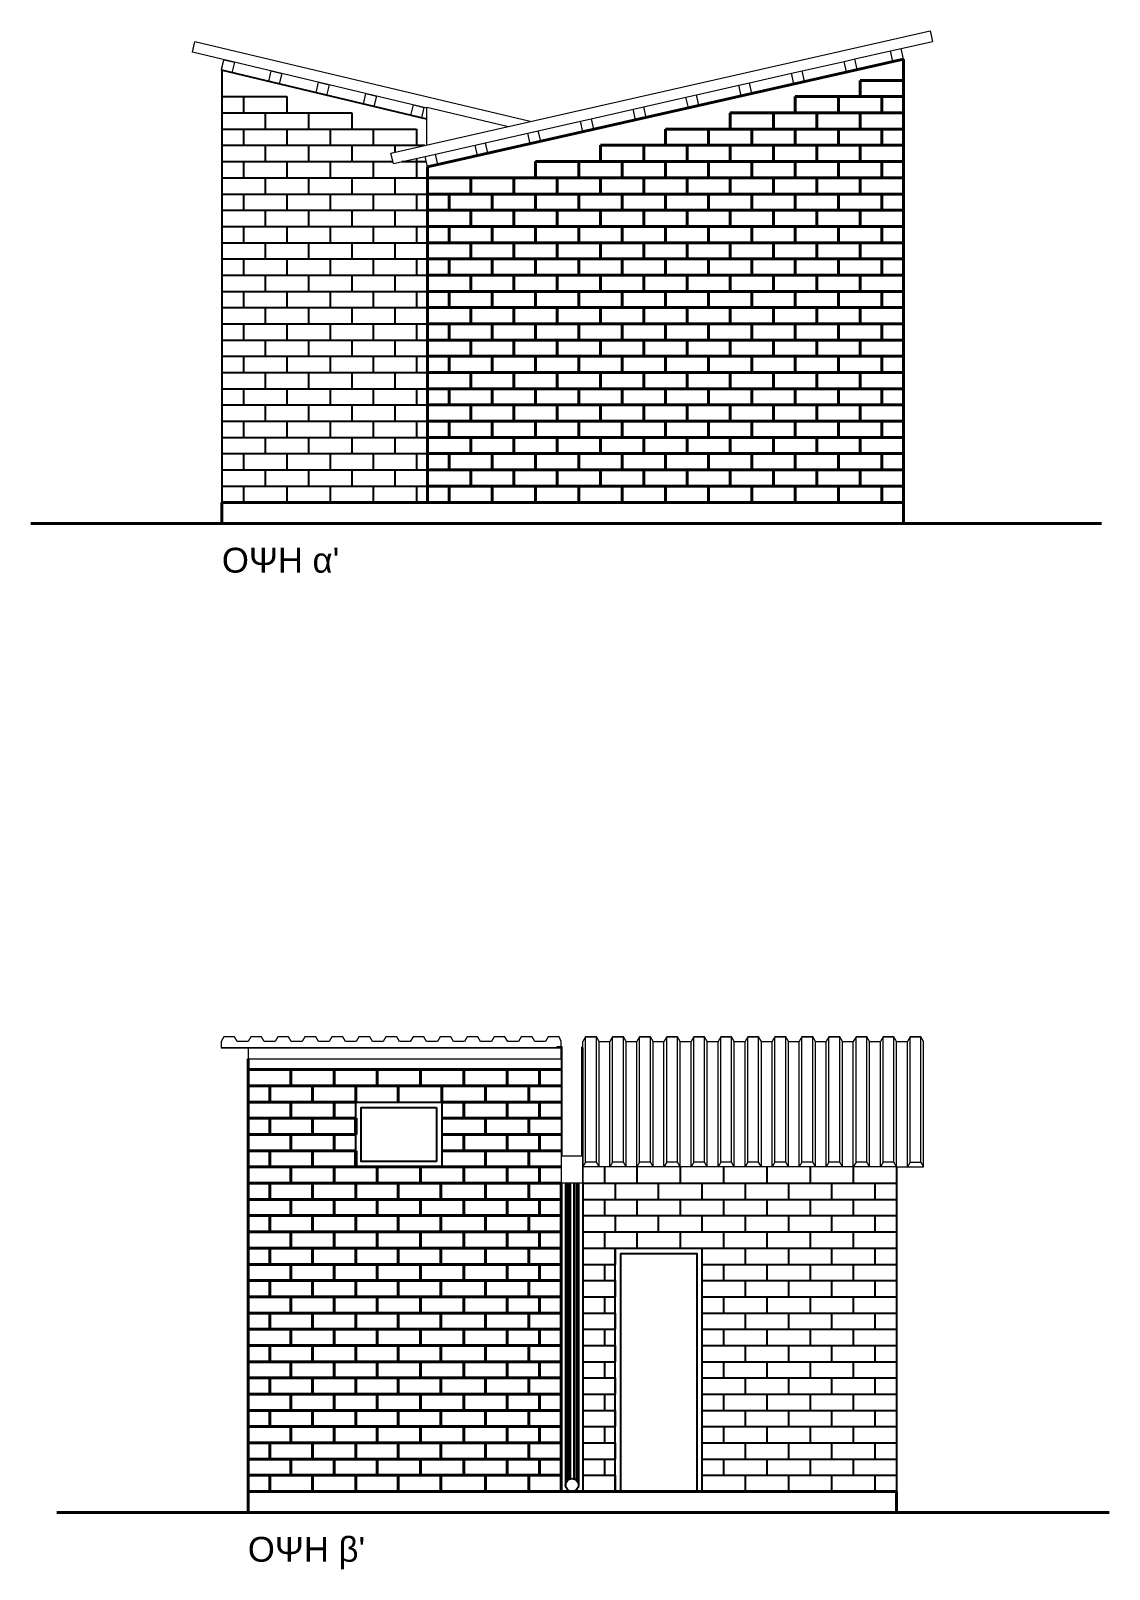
# Model space of a CAD drawing. Header units: millimetres. Extents: x 36.7 to 96.9, y 30.4 to 46.6.
# Drawn here: x 86.92 to 96.89, y 30.35 to 44.57 of the extents above; entities that cross this region are included whole.
import ezdxf

# ---------------------------------------------------------------- set-up
doc = ezdxf.new("R2010")
doc.units = ezdxf.units.MM
for name, color, linetype, lineweight in [('ΠΡΟΒΑΛΛΟΜΕΝΑ 1', 150, 'Continuous', 40), ('ΣΤΕΓΗ', 2, 'Continuous', 20), ('ΤΕΜΝΟΜΕΝΑ', 5, 'Continuous', 50)]:
    doc.layers.add(name, color=color, linetype=linetype, lineweight=lineweight)
doc.layers.add('ΠΡΟΒΑΛΛΟΜΕΝΑ 2', color=8, linetype='Continuous')
doc.styles.get("Standard").update_dxf_attribs({"font": 'arial.ttf'})

msp = doc.modelspace()

# ---------------------------------------------------------------- linework, layer by layer
at = {"layer": 'ΠΡΟΒΑΛΛΟΜΕΝΑ 1'}
for p, q in [((90.588, 43.313), (94.988, 44.31)), ((94.988, 40.213), (94.988, 44.31)), ((94.588, 44.113), (94.988, 44.113)), ((94.588, 44.113), (94.588, 43.963)), ((94.988, 44.213), (94.988, 40.213)), ((93.988, 43.963), (93.988, 43.813)), ((93.988, 43.963), (94.988, 43.963)), ((94.388, 43.963), (94.388, 43.813)), ((94.788, 43.963), (94.788, 43.813)), ((93.388, 43.813), (94.988, 43.813)), ((93.388, 43.813), (93.388, 43.663)), ((93.788, 43.813), (93.788, 43.663)), ((94.188, 43.813), (94.188, 43.658)), ((94.588, 43.813), (94.588, 43.663)), ((92.788, 43.663), (92.788, 43.513)), ((92.788, 43.663), (94.988, 43.663)), ((93.188, 43.663), (93.188, 43.513)), ((93.588, 43.663), (93.588, 43.513)), ((93.988, 43.663), (93.988, 43.513)), ((94.388, 43.663), (94.388, 43.513)), ((94.788, 43.663), (94.788, 43.513)), ((92.188, 43.513), (94.988, 43.513)), ((92.188, 43.513), (92.188, 43.363)), ((92.588, 43.513), (92.588, 43.358)), ((92.988, 43.513), (92.988, 43.363)), ((93.388, 43.513), (93.388, 43.363)), ((93.788, 43.513), (93.788, 43.363)), ((94.188, 43.513), (94.188, 43.358)), ((94.588, 43.513), (94.588, 43.363)), ((90.588, 43.313), (90.588, 40.213)), ((91.588, 43.363), (91.588, 43.213)), ((91.588, 43.363), (94.988, 43.363)), ((91.988, 43.363), (91.988, 43.213)), ((92.388, 43.363), (92.388, 43.213)), ((92.788, 43.363), (92.788, 43.213)), ((93.188, 43.363), (93.188, 43.213)), ((93.588, 43.363), (93.588, 43.213)), ((93.988, 43.363), (93.988, 43.213)), ((94.388, 43.363), (94.388, 43.213)), ((94.788, 43.363), (94.788, 43.213)), ((90.588, 43.213), (94.988, 43.213)), ((90.988, 43.213), (90.988, 43.063)), ((91.388, 43.213), (91.388, 43.063)), ((91.788, 43.213), (91.788, 43.063)), ((92.188, 43.213), (92.188, 43.063)), ((92.588, 43.213), (92.588, 43.058)), ((92.988, 43.213), (92.988, 43.063)), ((93.388, 43.213), (93.388, 43.063)), ((93.788, 43.213), (93.788, 43.063)), ((94.188, 43.213), (94.188, 43.058)), ((94.588, 43.213), (94.588, 43.063)), ((90.588, 43.063), (94.988, 43.063)), ((90.788, 43.063), (90.788, 42.913)), ((91.188, 43.063), (91.188, 42.913)), ((91.588, 43.063), (91.588, 42.913)), ((91.988, 43.063), (91.988, 42.913)), ((92.388, 43.063), (92.388, 42.913)), ((92.788, 43.063), (92.788, 42.913)), ((93.188, 43.063), (93.188, 42.913)), ((93.588, 43.063), (93.588, 42.913)), ((93.988, 43.063), (93.988, 42.913)), ((94.388, 43.063), (94.388, 42.913)), ((94.788, 43.063), (94.788, 42.913)), ((90.588, 42.913), (94.988, 42.913)), ((90.988, 42.913), (90.988, 42.763)), ((91.388, 42.913), (91.388, 42.763)), ((91.788, 42.913), (91.788, 42.763)), ((92.188, 42.913), (92.188, 42.763)), ((92.588, 42.913), (92.588, 42.758)), ((92.988, 42.913), (92.988, 42.763)), ((93.388, 42.913), (93.388, 42.763)), ((93.788, 42.913), (93.788, 42.763)), ((94.188, 42.913), (94.188, 42.758)), ((94.588, 42.913), (94.588, 42.763)), ((90.588, 42.763), (94.988, 42.763)), ((90.788, 42.763), (90.788, 42.613)), ((91.188, 42.763), (91.188, 42.613)), ((91.588, 42.763), (91.588, 42.613)), ((91.988, 42.763), (91.988, 42.613)), ((92.388, 42.763), (92.388, 42.613)), ((92.788, 42.763), (92.788, 42.613)), ((93.188, 42.763), (93.188, 42.613)), ((93.588, 42.763), (93.588, 42.613)), ((93.988, 42.763), (93.988, 42.613)), ((94.388, 42.763), (94.388, 42.613)), ((94.788, 42.763), (94.788, 42.613)), ((90.588, 42.613), (94.988, 42.613)), ((90.988, 42.613), (90.988, 42.463)), ((91.388, 42.613), (91.388, 42.463)), ((91.788, 42.613), (91.788, 42.463)), ((92.188, 42.613), (92.188, 42.463)), ((92.588, 42.613), (92.588, 42.458)), ((92.988, 42.613), (92.988, 42.463)), ((93.388, 42.613), (93.388, 42.463)), ((93.788, 42.613), (93.788, 42.463)), ((94.188, 42.613), (94.188, 42.458)), ((94.588, 42.613), (94.588, 42.463)), ((90.588, 42.463), (94.988, 42.463)), ((90.788, 42.463), (90.788, 42.313)), ((91.188, 42.463), (91.188, 42.313)), ((91.588, 42.463), (91.588, 42.313)), ((91.988, 42.463), (91.988, 42.313)), ((92.388, 42.463), (92.388, 42.313)), ((92.788, 42.463), (92.788, 42.313)), ((93.188, 42.463), (93.188, 42.313)), ((93.588, 42.463), (93.588, 42.313)), ((93.988, 42.463), (93.988, 42.313)), ((94.388, 42.463), (94.388, 42.313)), ((94.788, 42.463), (94.788, 42.313)), ((90.588, 42.313), (94.988, 42.313)), ((90.988, 42.313), (90.988, 42.163)), ((91.388, 42.313), (91.388, 42.163)), ((91.788, 42.313), (91.788, 42.163)), ((92.188, 42.313), (92.188, 42.163)), ((92.588, 42.313), (92.588, 42.158)), ((92.988, 42.313), (92.988, 42.163)), ((93.388, 42.313), (93.388, 42.163)), ((93.788, 42.313), (93.788, 42.163)), ((94.188, 42.313), (94.188, 42.158)), ((94.588, 42.313), (94.588, 42.163)), ((90.588, 42.163), (94.988, 42.163)), ((90.788, 42.163), (90.788, 42.013)), ((91.188, 42.163), (91.188, 42.013)), ((91.588, 42.163), (91.588, 42.013)), ((91.988, 42.163), (91.988, 42.013)), ((92.388, 42.163), (92.388, 42.013)), ((92.788, 42.163), (92.788, 42.013)), ((93.188, 42.163), (93.188, 42.013)), ((93.588, 42.163), (93.588, 42.013)), ((93.988, 42.163), (93.988, 42.013)), ((94.388, 42.163), (94.388, 42.013)), ((94.788, 42.163), (94.788, 42.013)), ((90.588, 42.013), (94.988, 42.013)), ((90.988, 42.013), (90.988, 41.863)), ((91.388, 42.013), (91.388, 41.863)), ((91.788, 42.013), (91.788, 41.863)), ((92.188, 42.013), (92.188, 41.863)), ((92.588, 42.013), (92.588, 41.858)), ((92.988, 42.013), (92.988, 41.863)), ((93.388, 42.013), (93.388, 41.863)), ((93.788, 42.013), (93.788, 41.863)), ((94.188, 42.013), (94.188, 41.858)), ((94.588, 42.013), (94.588, 41.863)), ((90.588, 41.863), (94.988, 41.863)), ((90.788, 41.863), (90.788, 41.713)), ((91.188, 41.863), (91.188, 41.713)), ((91.588, 41.863), (91.588, 41.713)), ((91.988, 41.863), (91.988, 41.713)), ((92.388, 41.863), (92.388, 41.713)), ((92.788, 41.863), (92.788, 41.713)), ((93.188, 41.863), (93.188, 41.713)), ((93.588, 41.863), (93.588, 41.713)), ((93.988, 41.863), (93.988, 41.713)), ((94.388, 41.863), (94.388, 41.713)), ((94.788, 41.863), (94.788, 41.713)), ((90.588, 41.713), (94.988, 41.713)), ((90.988, 41.713), (90.988, 41.563)), ((91.388, 41.713), (91.388, 41.563)), ((91.788, 41.713), (91.788, 41.563)), ((92.188, 41.713), (92.188, 41.563)), ((92.588, 41.713), (92.588, 41.558)), ((92.988, 41.713), (92.988, 41.563)), ((93.388, 41.713), (93.388, 41.563)), ((93.788, 41.713), (93.788, 41.563)), ((94.188, 41.713), (94.188, 41.558)), ((94.588, 41.713), (94.588, 41.563)), ((90.588, 41.563), (94.988, 41.563)), ((90.788, 41.563), (90.788, 41.413)), ((91.188, 41.563), (91.188, 41.413)), ((91.588, 41.563), (91.588, 41.413)), ((91.988, 41.563), (91.988, 41.413)), ((92.388, 41.563), (92.388, 41.413)), ((92.788, 41.563), (92.788, 41.413)), ((93.188, 41.563), (93.188, 41.413)), ((93.588, 41.563), (93.588, 41.413)), ((93.988, 41.563), (93.988, 41.413)), ((94.388, 41.563), (94.388, 41.413)), ((94.788, 41.563), (94.788, 41.413)), ((90.588, 41.413), (94.988, 41.413)), ((90.988, 41.413), (90.988, 41.263)), ((91.388, 41.413), (91.388, 41.263)), ((91.788, 41.413), (91.788, 41.263)), ((92.188, 41.413), (92.188, 41.263)), ((92.588, 41.413), (92.588, 41.258)), ((92.988, 41.413), (92.988, 41.263)), ((93.388, 41.413), (93.388, 41.263)), ((93.788, 41.413), (93.788, 41.263)), ((94.188, 41.413), (94.188, 41.258)), ((94.588, 41.413), (94.588, 41.263)), ((90.588, 41.263), (94.988, 41.263)), ((90.788, 41.263), (90.788, 41.113)), ((91.188, 41.263), (91.188, 41.113)), ((91.588, 41.263), (91.588, 41.113)), ((91.988, 41.263), (91.988, 41.113)), ((92.388, 41.263), (92.388, 41.113)), ((92.788, 41.263), (92.788, 41.113)), ((93.188, 41.263), (93.188, 41.113)), ((93.588, 41.263), (93.588, 41.113)), ((93.988, 41.263), (93.988, 41.113)), ((94.388, 41.263), (94.388, 41.113)), ((94.788, 41.263), (94.788, 41.113)), ((90.588, 41.113), (94.988, 41.113)), ((90.988, 41.113), (90.988, 40.963)), ((91.388, 41.113), (91.388, 40.963)), ((91.788, 41.113), (91.788, 40.963)), ((92.188, 41.113), (92.188, 40.963)), ((92.588, 41.113), (92.588, 40.958)), ((92.988, 41.113), (92.988, 40.963)), ((93.388, 41.113), (93.388, 40.963)), ((93.788, 41.113), (93.788, 40.963)), ((94.188, 41.113), (94.188, 40.958)), ((94.588, 41.113), (94.588, 40.963)), ((90.588, 40.963), (94.988, 40.963)), ((90.788, 40.963), (90.788, 40.813)), ((91.188, 40.963), (91.188, 40.813)), ((91.588, 40.963), (91.588, 40.813)), ((91.988, 40.963), (91.988, 40.813)), ((92.388, 40.963), (92.388, 40.813)), ((92.788, 40.963), (92.788, 40.813)), ((93.188, 40.963), (93.188, 40.813)), ((93.588, 40.963), (93.588, 40.813)), ((93.988, 40.963), (93.988, 40.813)), ((94.388, 40.963), (94.388, 40.813)), ((94.788, 40.963), (94.788, 40.813)), ((90.588, 40.813), (94.988, 40.813)), ((90.988, 40.813), (90.988, 40.663)), ((91.388, 40.813), (91.388, 40.663)), ((91.788, 40.813), (91.788, 40.663)), ((92.188, 40.813), (92.188, 40.663)), ((92.588, 40.813), (92.588, 40.658)), ((92.988, 40.813), (92.988, 40.663)), ((93.388, 40.813), (93.388, 40.663)), ((93.788, 40.813), (93.788, 40.663)), ((94.188, 40.813), (94.188, 40.658)), ((94.588, 40.813), (94.588, 40.663)), ((90.588, 40.663), (94.988, 40.663)), ((90.788, 40.663), (90.788, 40.513)), ((91.188, 40.663), (91.188, 40.513)), ((91.588, 40.663), (91.588, 40.513)), ((91.988, 40.663), (91.988, 40.513)), ((92.388, 40.663), (92.388, 40.513)), ((92.788, 40.663), (92.788, 40.513)), ((93.188, 40.663), (93.188, 40.513)), ((93.588, 40.663), (93.588, 40.513)), ((93.988, 40.663), (93.988, 40.513)), ((94.388, 40.663), (94.388, 40.513)), ((94.788, 40.663), (94.788, 40.513)), ((90.588, 40.513), (94.988, 40.513)), ((90.988, 40.513), (90.988, 40.363)), ((91.388, 40.513), (91.388, 40.363)), ((91.788, 40.513), (91.788, 40.363)), ((92.188, 40.513), (92.188, 40.363)), ((92.588, 40.513), (92.588, 40.358)), ((92.988, 40.513), (92.988, 40.363)), ((93.388, 40.513), (93.388, 40.363)), ((93.788, 40.513), (93.788, 40.363)), ((94.188, 40.513), (94.188, 40.358)), ((94.588, 40.513), (94.588, 40.363)), ((90.588, 40.363), (94.988, 40.363)), ((90.788, 40.363), (90.788, 40.213)), ((91.188, 40.363), (91.188, 40.213)), ((91.588, 40.363), (91.588, 40.213)), ((91.988, 40.363), (91.988, 40.213)), ((92.388, 40.363), (92.388, 40.213)), ((92.788, 40.363), (92.788, 40.213)), ((93.188, 40.363), (93.188, 40.213)), ((93.588, 40.363), (93.588, 40.208)), ((93.988, 40.363), (93.988, 40.213)), ((94.388, 40.363), (94.388, 40.213)), ((94.788, 40.363), (94.788, 40.213)), ((88.688, 40.213), (88.688, 40.018)), ((88.688, 40.213), (94.988, 40.213)), ((94.988, 40.213), (94.788, 40.213)), ((94.988, 40.018), (94.988, 40.213)), ((94.988, 40.193), (94.988, 40.018)), ((86.921, 40.018), (96.82, 40.018)), ((88.93, 35.07), (88.93, 31.07)), ((88.93, 31.07), (88.93, 35.07)), ((88.93, 34.97), (91.825, 34.97)), ((89.325, 34.97), (89.325, 34.82)), ((89.725, 34.97), (89.725, 34.82)), ((90.125, 34.97), (90.125, 34.82)), ((90.525, 34.97), (90.525, 34.82)), ((90.925, 34.97), (90.925, 34.82)), ((91.325, 34.97), (91.325, 34.82)), ((91.625, 34.97), (91.625, 34.82)), ((88.93, 34.82), (91.825, 34.82)), ((89.13, 34.82), (89.13, 34.67)), ((89.525, 34.82), (89.525, 34.67)), ((89.925, 34.82), (89.925, 34.67)), ((90.317, 34.82), (90.317, 34.67)), ((90.722, 34.82), (90.722, 34.67)), ((91.125, 34.82), (91.125, 34.67)), ((91.525, 34.82), (91.525, 34.67)), ((88.93, 34.67), (89.925, 34.67)), ((89.325, 34.67), (89.325, 34.52)), ((89.725, 34.67), (89.725, 34.52)), ((90.722, 34.67), (91.825, 34.67)), ((90.925, 34.67), (90.925, 34.52)), ((91.325, 34.67), (91.325, 34.52)), ((91.625, 34.67), (91.625, 34.52)), ((88.93, 34.52), (89.925, 34.52)), ((89.13, 34.52), (89.13, 34.37)), ((89.525, 34.52), (89.525, 34.37)), ((90.722, 34.52), (91.825, 34.52)), ((91.125, 34.52), (91.125, 34.37)), ((91.525, 34.52), (91.525, 34.37)), ((88.93, 34.37), (89.925, 34.37)), ((89.325, 34.37), (89.325, 34.22)), ((89.725, 34.37), (89.725, 34.22)), ((90.722, 34.37), (91.825, 34.37)), ((90.925, 34.37), (90.925, 34.22)), ((91.325, 34.37), (91.325, 34.22)), ((91.625, 34.37), (91.625, 34.22)), ((88.93, 34.22), (89.925, 34.22)), ((89.13, 34.22), (89.13, 34.07)), ((89.525, 34.22), (89.525, 34.07)), ((90.722, 34.22), (91.825, 34.22)), ((91.125, 34.22), (91.125, 34.07)), ((91.525, 34.22), (91.525, 34.07)), ((88.93, 34.07), (91.825, 34.07)), ((89.325, 34.07), (89.325, 33.92)), ((89.725, 34.07), (89.725, 33.92)), ((90.125, 34.07), (90.125, 33.92)), ((90.525, 34.07), (90.525, 33.92)), ((90.925, 34.07), (90.925, 33.92)), ((91.325, 34.07), (91.325, 33.92)), ((91.625, 34.07), (91.625, 33.92)), ((88.93, 33.92), (91.825, 33.92)), ((89.13, 33.92), (89.13, 33.77)), ((89.525, 33.92), (89.525, 33.77)), ((89.925, 33.92), (89.925, 33.77)), ((90.317, 33.92), (90.317, 33.77)), ((90.712, 33.92), (90.712, 33.77)), ((91.125, 33.92), (91.125, 33.77)), ((91.525, 33.92), (91.525, 33.77)), ((91.825, 33.92), (91.825, 31.07)), ((88.93, 33.77), (91.825, 33.77)), ((89.325, 33.77), (89.325, 33.62)), ((89.725, 33.77), (89.725, 33.62)), ((90.125, 33.77), (90.125, 33.62)), ((90.525, 33.77), (90.525, 33.62)), ((90.925, 33.77), (90.925, 33.62)), ((91.325, 33.77), (91.325, 33.62)), ((91.625, 33.77), (91.625, 33.62)), ((88.93, 33.62), (91.825, 33.62)), ((89.13, 33.62), (89.13, 33.47)), ((89.525, 33.62), (89.525, 33.47)), ((89.925, 33.62), (89.925, 33.47)), ((90.317, 33.62), (90.317, 33.47)), ((90.712, 33.62), (90.712, 33.47)), ((91.125, 33.62), (91.125, 33.47)), ((91.525, 33.62), (91.525, 33.47)), ((88.93, 33.47), (91.825, 33.47)), ((89.325, 33.47), (89.325, 33.32)), ((89.725, 33.47), (89.725, 33.32)), ((90.125, 33.47), (90.125, 33.32)), ((90.525, 33.47), (90.525, 33.32)), ((90.925, 33.47), (90.925, 33.32)), ((91.325, 33.47), (91.325, 33.32)), ((91.625, 33.47), (91.625, 33.32)), ((88.93, 33.32), (91.825, 33.32)), ((89.13, 33.32), (89.13, 33.17)), ((89.525, 33.32), (89.525, 33.17)), ((89.925, 33.32), (89.925, 33.17)), ((90.317, 33.32), (90.317, 33.17)), ((90.712, 33.32), (90.712, 33.17)), ((91.125, 33.32), (91.125, 33.17)), ((91.525, 33.32), (91.525, 33.17)), ((88.93, 33.17), (90.925, 33.17)), ((89.325, 33.17), (89.325, 33.02)), ((89.725, 33.17), (89.725, 33.02)), ((90.125, 33.17), (90.125, 33.02)), ((90.525, 33.17), (90.525, 33.02)), ((90.712, 33.17), (91.825, 33.17)), ((90.925, 33.17), (90.925, 33.02)), ((91.325, 33.17), (91.325, 33.02)), ((91.625, 33.17), (91.625, 33.02)), ((88.93, 33.02), (90.925, 33.02)), ((89.13, 33.02), (89.13, 32.87)), ((89.525, 33.02), (89.525, 32.87)), ((89.925, 33.02), (89.925, 32.87)), ((90.317, 33.02), (90.317, 32.87)), ((90.712, 33.02), (91.825, 33.02)), ((90.712, 33.02), (90.712, 32.87)), ((91.125, 33.02), (91.125, 32.87)), ((91.525, 33.02), (91.525, 32.87)), ((88.93, 32.87), (90.925, 32.87)), ((89.325, 32.87), (89.325, 32.72)), ((89.725, 32.87), (89.725, 32.72)), ((90.125, 32.87), (90.125, 32.72)), ((90.525, 32.87), (90.525, 32.72)), ((90.712, 32.87), (91.825, 32.87)), ((90.925, 32.87), (90.925, 32.72)), ((91.325, 32.87), (91.325, 32.72)), ((91.625, 32.87), (91.625, 32.72)), ((88.93, 32.72), (90.925, 32.72)), ((89.13, 32.72), (89.13, 32.57)), ((89.525, 32.72), (89.525, 32.57)), ((89.925, 32.72), (89.925, 32.57)), ((90.317, 32.72), (90.317, 32.57)), ((90.712, 32.72), (91.825, 32.72)), ((90.712, 32.72), (90.712, 32.57)), ((91.125, 32.72), (91.125, 32.57)), ((91.525, 32.72), (91.525, 32.57)), ((88.93, 32.57), (90.925, 32.57)), ((89.325, 32.57), (89.325, 32.42)), ((89.725, 32.57), (89.725, 32.42)), ((90.125, 32.57), (90.125, 32.42)), ((90.525, 32.57), (90.525, 32.42)), ((90.712, 32.57), (91.825, 32.57)), ((90.925, 32.57), (90.925, 32.42)), ((91.325, 32.57), (91.325, 32.42)), ((91.625, 32.57), (91.625, 32.42)), ((88.93, 32.42), (90.925, 32.42)), ((89.13, 32.42), (89.13, 32.27)), ((89.525, 32.42), (89.525, 32.27)), ((89.925, 32.42), (89.925, 32.27)), ((90.317, 32.42), (90.317, 32.27)), ((90.712, 32.42), (91.825, 32.42)), ((90.712, 32.42), (90.712, 32.27)), ((91.125, 32.42), (91.125, 32.27)), ((91.525, 32.42), (91.525, 32.27)), ((88.93, 32.27), (90.925, 32.27)), ((89.325, 32.27), (89.325, 32.12)), ((89.725, 32.27), (89.725, 32.12)), ((90.125, 32.27), (90.125, 32.12)), ((90.525, 32.27), (90.525, 32.12)), ((90.712, 32.27), (91.825, 32.27)), ((90.925, 32.27), (90.925, 32.12)), ((91.325, 32.27), (91.325, 32.12)), ((91.625, 32.27), (91.625, 32.12)), ((88.93, 32.12), (90.925, 32.12)), ((89.13, 32.12), (89.13, 31.97)), ((89.525, 32.12), (89.525, 31.97)), ((89.925, 32.12), (89.925, 31.97)), ((90.317, 32.12), (90.317, 31.97)), ((90.712, 32.12), (91.825, 32.12)), ((90.712, 32.12), (90.712, 31.97)), ((91.125, 32.12), (91.125, 31.97)), ((91.525, 32.12), (91.525, 31.97)), ((88.93, 31.97), (90.925, 31.97)), ((89.325, 31.97), (89.325, 31.82)), ((89.725, 31.97), (89.725, 31.82)), ((90.125, 31.97), (90.125, 31.82)), ((90.525, 31.97), (90.525, 31.82)), ((90.712, 31.97), (91.825, 31.97)), ((90.925, 31.97), (90.925, 31.82)), ((91.325, 31.97), (91.325, 31.82)), ((91.625, 31.97), (91.625, 31.82)), ((88.93, 31.82), (90.925, 31.82)), ((89.13, 31.82), (89.13, 31.67)), ((89.525, 31.82), (89.525, 31.67)), ((89.925, 31.82), (89.925, 31.67)), ((90.317, 31.82), (90.317, 31.67)), ((90.712, 31.82), (91.825, 31.82)), ((90.712, 31.82), (90.712, 31.67)), ((91.125, 31.82), (91.125, 31.67)), ((91.525, 31.82), (91.525, 31.67)), ((88.93, 31.67), (90.925, 31.67)), ((89.325, 31.67), (89.325, 31.52)), ((89.725, 31.67), (89.725, 31.52)), ((90.125, 31.67), (90.125, 31.52)), ((90.525, 31.67), (90.525, 31.52)), ((90.712, 31.67), (91.825, 31.67)), ((90.925, 31.67), (90.925, 31.52)), ((91.325, 31.67), (91.325, 31.52)), ((91.625, 31.67), (91.625, 31.52)), ((88.93, 31.52), (90.925, 31.52)), ((89.13, 31.52), (89.13, 31.37)), ((89.525, 31.52), (89.525, 31.37)), ((89.925, 31.52), (89.925, 31.37)), ((90.317, 31.52), (90.317, 31.37)), ((90.712, 31.52), (91.825, 31.52)), ((90.712, 31.52), (90.712, 31.37)), ((91.125, 31.52), (91.125, 31.37)), ((91.525, 31.52), (91.525, 31.37)), ((88.93, 31.37), (90.925, 31.37)), ((89.325, 31.37), (89.325, 31.22)), ((89.725, 31.37), (89.725, 31.22)), ((90.125, 31.37), (90.125, 31.22)), ((90.525, 31.37), (90.525, 31.22)), ((90.712, 31.37), (91.825, 31.37)), ((90.925, 31.37), (90.925, 31.22)), ((91.325, 31.37), (91.325, 31.22)), ((91.625, 31.37), (91.625, 31.22)), ((88.93, 31.22), (90.925, 31.22)), ((89.13, 31.22), (89.13, 31.07)), ((89.525, 31.22), (89.525, 31.07)), ((89.925, 31.22), (89.925, 31.07)), ((90.317, 31.22), (90.317, 31.07)), ((90.712, 31.22), (91.825, 31.22)), ((90.712, 31.22), (90.712, 31.07)), ((91.125, 31.22), (91.125, 31.07)), ((91.525, 31.22), (91.525, 31.07)), ((88.93, 31.07), (91.825, 31.07)), ((88.93, 31.07), (94.925, 31.07)), ((88.93, 31.07), (88.93, 30.875)), ((94.925, 31.07), (93.125, 31.07)), ((94.925, 31.07), (94.925, 30.875)), ((87.161, 30.875), (96.891, 30.875))]:
    msp.add_line(p, q, dxfattribs=at)
at = {"layer": 'ΠΡΟΒΑΛΛΟΜΕΝΑ 2'}
for p, q in [((90.583, 43.755), (88.683, 44.207)), ((88.688, 44.206), (88.688, 40.213)), ((88.688, 43.963), (89.288, 43.963)), ((88.888, 43.963), (88.888, 43.813)), ((89.288, 43.963), (89.288, 43.813)), ((88.688, 43.813), (89.888, 43.813)), ((89.088, 43.813), (89.088, 43.663)), ((89.488, 43.813), (89.488, 43.663)), ((89.888, 43.813), (89.888, 43.663)), ((88.688, 43.663), (90.488, 43.663)), ((88.888, 43.663), (88.888, 43.513)), ((89.288, 43.663), (89.288, 43.513)), ((89.688, 43.663), (89.688, 43.513)), ((90.088, 43.663), (90.088, 43.513)), ((90.488, 43.663), (90.488, 43.513)), ((88.688, 43.513), (90.565, 43.513)), ((89.088, 43.513), (89.088, 43.363)), ((89.488, 43.513), (89.488, 43.363)), ((89.888, 43.513), (89.888, 43.363)), ((90.288, 43.513), (90.288, 43.45)), ((90.488, 43.393), (90.488, 43.213)), ((88.688, 43.363), (90.269, 43.362)), ((88.888, 43.363), (88.888, 43.213)), ((89.288, 43.363), (89.288, 43.213)), ((89.688, 43.363), (89.688, 43.213)), ((90.088, 43.363), (90.088, 43.213)), ((90.351, 43.362), (90.577, 43.362)), ((90.356, 43.363), (90.356, 43.363)), ((88.688, 43.213), (90.588, 43.213)), ((89.088, 43.213), (89.088, 43.063)), ((89.488, 43.213), (89.488, 43.063)), ((89.888, 43.213), (89.888, 43.063)), ((90.288, 43.213), (90.288, 43.063)), ((88.688, 43.063), (90.588, 43.063)), ((88.888, 43.063), (88.888, 42.913)), ((89.288, 43.063), (89.288, 42.913)), ((89.688, 43.063), (89.688, 42.913)), ((90.088, 43.063), (90.088, 42.913)), ((90.488, 43.063), (90.488, 42.913)), ((88.688, 42.913), (90.588, 42.913)), ((89.088, 42.913), (89.088, 42.763)), ((89.488, 42.913), (89.488, 42.763)), ((89.888, 42.913), (89.888, 42.763)), ((90.288, 42.913), (90.288, 42.763)), ((88.688, 42.763), (90.588, 42.763)), ((88.888, 42.763), (88.888, 42.613)), ((89.288, 42.763), (89.288, 42.613)), ((89.688, 42.763), (89.688, 42.613)), ((90.088, 42.763), (90.088, 42.613)), ((90.488, 42.763), (90.488, 42.613)), ((88.688, 42.613), (90.588, 42.613)), ((89.088, 42.613), (89.088, 42.463)), ((89.488, 42.613), (89.488, 42.463)), ((89.888, 42.613), (89.888, 42.463)), ((90.288, 42.613), (90.288, 42.463)), ((88.688, 42.463), (90.588, 42.463)), ((88.888, 42.463), (88.888, 42.313)), ((89.288, 42.463), (89.288, 42.313)), ((89.688, 42.463), (89.688, 42.313)), ((90.088, 42.463), (90.088, 42.313)), ((90.488, 42.463), (90.488, 42.313)), ((88.688, 42.313), (90.588, 42.313)), ((89.088, 42.313), (89.088, 42.163)), ((89.488, 42.313), (89.488, 42.163)), ((89.888, 42.313), (89.888, 42.163)), ((90.288, 42.313), (90.288, 42.163)), ((88.688, 42.163), (90.588, 42.163)), ((88.888, 42.163), (88.888, 42.013)), ((89.288, 42.163), (89.288, 42.013)), ((89.688, 42.163), (89.688, 42.013)), ((90.088, 42.163), (90.088, 42.013)), ((90.488, 42.163), (90.488, 42.013)), ((88.688, 42.013), (90.588, 42.013)), ((89.088, 42.013), (89.088, 41.863)), ((89.488, 42.013), (89.488, 41.863)), ((89.888, 42.013), (89.888, 41.863)), ((90.288, 42.013), (90.288, 41.863)), ((88.688, 41.863), (90.588, 41.863)), ((88.888, 41.863), (88.888, 41.713)), ((89.288, 41.863), (89.288, 41.713)), ((89.688, 41.863), (89.688, 41.713)), ((90.088, 41.863), (90.088, 41.713)), ((90.488, 41.863), (90.488, 41.713)), ((88.688, 41.713), (90.588, 41.713)), ((89.088, 41.713), (89.088, 41.563)), ((89.488, 41.713), (89.488, 41.563)), ((89.888, 41.713), (89.888, 41.563)), ((90.288, 41.713), (90.288, 41.563)), ((88.688, 41.563), (90.588, 41.563)), ((88.888, 41.563), (88.888, 41.413)), ((89.288, 41.563), (89.288, 41.413)), ((89.688, 41.563), (89.688, 41.413)), ((90.088, 41.563), (90.088, 41.413)), ((90.488, 41.563), (90.488, 41.413)), ((88.688, 41.413), (90.588, 41.413)), ((89.088, 41.413), (89.088, 41.263)), ((89.488, 41.413), (89.488, 41.263)), ((89.888, 41.413), (89.888, 41.263)), ((90.288, 41.413), (90.288, 41.263)), ((88.688, 41.263), (90.588, 41.263)), ((88.888, 41.263), (88.888, 41.113)), ((89.288, 41.263), (89.288, 41.113)), ((89.688, 41.263), (89.688, 41.113)), ((90.088, 41.263), (90.088, 41.113)), ((90.488, 41.263), (90.488, 41.113)), ((88.688, 41.113), (90.588, 41.113)), ((89.088, 41.113), (89.088, 40.963)), ((89.488, 41.113), (89.488, 40.963)), ((89.888, 41.113), (89.888, 40.963)), ((90.288, 41.113), (90.288, 40.963)), ((88.688, 40.963), (90.588, 40.963)), ((88.888, 40.963), (88.888, 40.813)), ((89.288, 40.963), (89.288, 40.813)), ((89.688, 40.963), (89.688, 40.813)), ((90.088, 40.963), (90.088, 40.813)), ((90.488, 40.963), (90.488, 40.813)), ((88.688, 40.813), (90.588, 40.813)), ((89.088, 40.813), (89.088, 40.663)), ((89.488, 40.813), (89.488, 40.663)), ((89.888, 40.813), (89.888, 40.663)), ((90.288, 40.813), (90.288, 40.663)), ((88.688, 40.663), (90.588, 40.663)), ((88.888, 40.663), (88.888, 40.513)), ((89.288, 40.663), (89.288, 40.513)), ((89.688, 40.663), (89.688, 40.513)), ((90.088, 40.663), (90.088, 40.513)), ((90.488, 40.663), (90.488, 40.513)), ((88.688, 40.513), (90.588, 40.513)), ((89.088, 40.513), (89.088, 40.363)), ((89.488, 40.513), (89.488, 40.363)), ((89.888, 40.513), (89.888, 40.363)), ((90.288, 40.513), (90.288, 40.363)), ((88.688, 40.363), (90.588, 40.363)), ((88.888, 40.363), (88.888, 40.213)), ((89.288, 40.363), (89.288, 40.213)), ((89.688, 40.363), (89.688, 40.213)), ((90.088, 40.363), (90.088, 40.213)), ((90.488, 40.363), (90.488, 40.213)), ((88.688, 40.213), (90.588, 40.213)), ((90.672, 34.62), (90.672, 34.12)), ((90.722, 34.67), (90.722, 34.07)), ((92.225, 34.07), (92.225, 33.92)), ((92.525, 34.07), (92.525, 33.92)), ((92.925, 34.07), (92.925, 33.92)), ((93.325, 34.07), (93.325, 33.92)), ((93.725, 34.07), (93.725, 33.92)), ((94.125, 34.07), (94.125, 33.92)), ((94.525, 34.07), (94.525, 33.92)), ((94.925, 34.07), (94.925, 31.07)), ((91.866, 33.92), (91.866, 31.13)), ((91.874, 33.92), (91.874, 31.161)), ((91.888, 33.92), (91.888, 31.176)), ((91.908, 33.92), (91.908, 31.187)), ((91.943, 33.921), (91.943, 31.187)), ((91.962, 33.921), (91.962, 31.176)), ((91.977, 33.92), (91.977, 31.161)), ((91.985, 33.92), (91.985, 31.13)), ((92.025, 33.92), (94.925, 33.92)), ((92.025, 33.92), (92.025, 31.07)), ((92.325, 33.92), (92.325, 33.77)), ((92.725, 33.77), (92.725, 33.92)), ((93.125, 33.92), (93.125, 33.77)), ((93.525, 33.92), (93.525, 33.77)), ((93.925, 33.92), (93.925, 33.77)), ((94.325, 33.92), (94.325, 33.77)), ((94.725, 33.92), (94.725, 33.77)), ((92.025, 33.77), (94.925, 33.77)), ((92.225, 33.77), (92.225, 33.62)), ((92.525, 33.77), (92.525, 33.62)), ((92.925, 33.77), (92.925, 33.62)), ((93.325, 33.77), (93.325, 33.62)), ((93.725, 33.77), (93.725, 33.62)), ((94.125, 33.77), (94.125, 33.62)), ((94.525, 33.77), (94.525, 33.62)), ((92.025, 33.62), (94.925, 33.62)), ((92.325, 33.62), (92.325, 33.47)), ((92.725, 33.47), (92.725, 33.62)), ((93.125, 33.62), (93.125, 33.47)), ((93.525, 33.62), (93.525, 33.47)), ((93.925, 33.62), (93.925, 33.47)), ((94.325, 33.62), (94.325, 33.47)), ((94.725, 33.62), (94.725, 33.47)), ((92.025, 33.47), (94.925, 33.47)), ((92.225, 33.47), (92.225, 33.32)), ((92.525, 33.47), (92.525, 33.32)), ((92.925, 33.47), (92.925, 33.32)), ((93.325, 33.47), (93.325, 33.32)), ((93.725, 33.47), (93.725, 33.32)), ((94.125, 33.47), (94.125, 33.32)), ((94.525, 33.47), (94.525, 33.32)), ((92.025, 33.32), (92.325, 33.32)), ((92.325, 33.32), (92.325, 33.17)), ((92.325, 33.32), (93.125, 33.32)), ((93.125, 33.32), (94.925, 33.32)), ((93.125, 33.32), (93.125, 33.17)), ((93.525, 33.32), (93.525, 33.17)), ((93.925, 33.32), (93.925, 33.17)), ((94.325, 33.32), (94.325, 33.17)), ((94.725, 33.32), (94.725, 33.17)), ((92.025, 33.17), (92.325, 33.17)), ((92.225, 33.17), (92.225, 33.02)), ((93.125, 33.17), (94.925, 33.17)), ((93.325, 33.17), (93.325, 33.02)), ((93.725, 33.17), (93.725, 33.02)), ((94.125, 33.17), (94.125, 33.02)), ((94.525, 33.17), (94.525, 33.02)), ((92.025, 33.02), (92.325, 33.02)), ((92.325, 33.02), (92.325, 32.87)), ((93.125, 33.02), (94.925, 33.02)), ((93.125, 33.02), (93.125, 32.87)), ((93.525, 33.02), (93.525, 32.87)), ((93.925, 33.02), (93.925, 32.87)), ((94.325, 33.02), (94.325, 32.87)), ((94.725, 33.02), (94.725, 32.87)), ((92.025, 32.87), (92.325, 32.87)), ((92.225, 32.87), (92.225, 32.72)), ((93.125, 32.87), (94.925, 32.87)), ((93.325, 32.87), (93.325, 32.72)), ((93.725, 32.87), (93.725, 32.72)), ((94.125, 32.87), (94.125, 32.72)), ((94.525, 32.87), (94.525, 32.72)), ((92.025, 32.72), (92.325, 32.72)), ((92.325, 32.72), (92.325, 32.57)), ((93.125, 32.72), (94.925, 32.72)), ((93.125, 32.72), (93.125, 32.57)), ((93.525, 32.72), (93.525, 32.57)), ((93.925, 32.72), (93.925, 32.57)), ((94.325, 32.72), (94.325, 32.57)), ((94.725, 32.72), (94.725, 32.57)), ((92.025, 32.57), (92.325, 32.57)), ((92.225, 32.57), (92.225, 32.42)), ((93.125, 32.57), (94.925, 32.57)), ((93.325, 32.57), (93.325, 32.42)), ((93.725, 32.57), (93.725, 32.42)), ((94.125, 32.57), (94.125, 32.42)), ((94.525, 32.57), (94.525, 32.42)), ((92.025, 32.42), (92.325, 32.42)), ((92.325, 32.42), (92.325, 32.27)), ((93.125, 32.42), (94.925, 32.42)), ((93.125, 32.42), (93.125, 32.27)), ((93.525, 32.42), (93.525, 32.27)), ((93.925, 32.42), (93.925, 32.27)), ((94.325, 32.42), (94.325, 32.27)), ((94.725, 32.42), (94.725, 32.27)), ((92.025, 32.27), (92.325, 32.27)), ((92.225, 32.27), (92.225, 32.12)), ((93.125, 32.27), (94.925, 32.27)), ((93.325, 32.27), (93.325, 32.12)), ((93.725, 32.27), (93.725, 32.12)), ((94.125, 32.27), (94.125, 32.12)), ((94.525, 32.27), (94.525, 32.12)), ((92.025, 32.12), (92.325, 32.12)), ((92.325, 32.12), (92.325, 31.97)), ((93.125, 32.12), (94.925, 32.12)), ((93.125, 32.12), (93.125, 31.97)), ((93.525, 32.12), (93.525, 31.97)), ((93.925, 32.12), (93.925, 31.97)), ((94.325, 32.12), (94.325, 31.97)), ((94.725, 32.12), (94.725, 31.97)), ((92.025, 31.97), (92.325, 31.97)), ((92.225, 31.97), (92.225, 31.82)), ((93.125, 31.97), (94.925, 31.97)), ((93.325, 31.97), (93.325, 31.82)), ((93.725, 31.97), (93.725, 31.82)), ((94.125, 31.97), (94.125, 31.82)), ((94.525, 31.97), (94.525, 31.82)), ((92.025, 31.82), (92.325, 31.82)), ((92.325, 31.82), (92.325, 31.67)), ((93.125, 31.82), (94.925, 31.82)), ((93.125, 31.82), (93.125, 31.67)), ((93.525, 31.82), (93.525, 31.67)), ((93.925, 31.82), (93.925, 31.67)), ((94.325, 31.82), (94.325, 31.67)), ((94.725, 31.82), (94.725, 31.67)), ((92.025, 31.67), (92.325, 31.67)), ((92.225, 31.67), (92.225, 31.52)), ((93.125, 31.67), (94.925, 31.67)), ((93.325, 31.67), (93.325, 31.52)), ((93.725, 31.67), (93.725, 31.52)), ((94.125, 31.67), (94.125, 31.52)), ((94.525, 31.67), (94.525, 31.52)), ((92.025, 31.52), (92.325, 31.52)), ((92.325, 31.52), (92.325, 31.37)), ((93.125, 31.52), (94.925, 31.52)), ((93.125, 31.52), (93.125, 31.37)), ((93.525, 31.52), (93.525, 31.37)), ((93.925, 31.52), (93.925, 31.37)), ((94.325, 31.52), (94.325, 31.37)), ((94.725, 31.52), (94.725, 31.37)), ((92.025, 31.37), (92.325, 31.37)), ((92.225, 31.37), (92.225, 31.22)), ((93.125, 31.37), (94.925, 31.37)), ((93.325, 31.37), (93.325, 31.22)), ((93.725, 31.37), (93.725, 31.22)), ((94.125, 31.37), (94.125, 31.22)), ((94.525, 31.37), (94.525, 31.22)), ((92.025, 31.22), (92.325, 31.22)), ((92.325, 31.22), (92.325, 31.07)), ((93.125, 31.22), (94.925, 31.22)), ((93.125, 31.22), (93.125, 31.07)), ((93.525, 31.22), (93.525, 31.07)), ((93.925, 31.22), (93.925, 31.07)), ((94.325, 31.22), (94.325, 31.07)), ((94.725, 31.22), (94.725, 31.07))]:
    msp.add_line(p, q, dxfattribs=at)
for points in [[(90.712, 34.07), (89.925, 34.07), (89.925, 34.67), (90.722, 34.67)], [(90.672, 34.12), (89.975, 34.12), (89.975, 34.62), (90.672, 34.62)], [(92.325, 31.07), (92.325, 33.32)], [(93.125, 33.32), (93.125, 33.32), (93.125, 31.07)], [(92.375, 31.07), (92.375, 33.27), (93.08, 33.27), (93.08, 31.07)]]:
    msp.add_lwpolyline(points, dxfattribs=at)
msp.add_circle((91.925, 31.13), 0.0598, dxfattribs=at)
at = {"layer": 'ΣΤΕΓΗ'}
for p, q in [((90.251, 43.442), (95.236, 44.572)), ((95.236, 44.572), (95.258, 44.474)), ((88.415, 44.374), (88.438, 44.471)), ((90.583, 43.857), (88.415, 44.374)), ((91.537, 43.733), (88.438, 44.471)), ((94.539, 44.311), (94.868, 44.386)), ((94.868, 44.386), (94.966, 44.408)), ((94.89, 44.288), (94.868, 44.386)), ((94.966, 44.408), (95.258, 44.474)), ((94.988, 44.31), (94.966, 44.408)), ((88.683, 44.207), (88.707, 44.304)), ((94.051, 44.201), (94.441, 44.289)), ((94.441, 44.289), (94.539, 44.311)), ((94.463, 44.192), (94.441, 44.289)), ((94.561, 44.214), (94.539, 44.311)), ((94.89, 44.288), (94.988, 44.31)), ((89.121, 44.103), (89.144, 44.2)), ((93.466, 44.068), (93.564, 44.09)), ((93.564, 44.09), (93.954, 44.179)), ((93.586, 43.993), (93.564, 44.09)), ((93.954, 44.179), (94.051, 44.201)), ((93.976, 44.081), (93.954, 44.179)), ((93.976, 44.081), (94.073, 44.103)), ((94.073, 44.103), (94.051, 44.201)), ((94.463, 44.192), (94.561, 44.214)), ((92.101, 43.758), (92.978, 43.957)), ((92.978, 43.957), (93.076, 43.98)), ((93.001, 43.86), (92.978, 43.957)), ((93.076, 43.98), (93.466, 44.068)), ((93.098, 43.882), (93.076, 43.98)), ((93.488, 43.97), (93.466, 44.068)), ((93.488, 43.97), (93.588, 43.993)), ((90.583, 43.517), (90.583, 43.867)), ((90.583, 43.867), (91.337, 43.688)), ((92.491, 43.847), (92.588, 43.869)), ((92.513, 43.749), (92.491, 43.847)), ((92.61, 43.771), (92.588, 43.869)), ((93.001, 43.86), (93.098, 43.882)), ((90.663, 43.432), (92.003, 43.736)), ((92.513, 43.749), (92.61, 43.771)), ((91.028, 43.515), (91.125, 43.537)), ((91.05, 43.418), (91.028, 43.515)), ((91.148, 43.44), (91.125, 43.537)), ((91.516, 43.626), (91.613, 43.648)), ((91.538, 43.528), (91.516, 43.626)), ((91.538, 43.528), (91.635, 43.55)), ((91.635, 43.55), (91.613, 43.648)), ((90.273, 43.344), (90.251, 43.442)), ((90.273, 43.344), (90.566, 43.41)), ((90.566, 43.41), (90.663, 43.432)), ((90.588, 43.313), (90.566, 43.41)), ((90.685, 43.335), (90.663, 43.432)), ((91.05, 43.418), (91.148, 43.44)), ((90.588, 43.313), (90.685, 43.335)), ((88.705, 35.274), (88.68, 35.23)), ((88.755, 35.274), (88.705, 35.274)), ((88.805, 35.274), (88.755, 35.274)), ((88.83, 35.23), (88.805, 35.274)), ((92.05, 35.274), (92.025, 35.23)), ((92.05, 35.274), (92.15, 35.274)), ((92.05, 34.114), (92.05, 35.274)), ((92.1, 35.274), (92.05, 35.274)), ((92.15, 35.274), (92.1, 35.274)), ((92.15, 34.114), (92.15, 35.274)), ((92.175, 35.23), (92.15, 35.274)), ((92.3, 35.274), (92.275, 35.23)), ((92.3, 35.274), (92.4, 35.274)), ((92.3, 34.114), (92.3, 35.274)), ((92.35, 35.274), (92.3, 35.274)), ((92.4, 35.274), (92.35, 35.274)), ((92.4, 34.114), (92.4, 35.274)), ((92.425, 35.23), (92.4, 35.274)), ((92.55, 35.274), (92.525, 35.23)), ((92.55, 35.274), (92.65, 35.274)), ((92.55, 34.114), (92.55, 35.274)), ((92.6, 35.274), (92.55, 35.274)), ((92.65, 35.274), (92.6, 35.274)), ((92.65, 34.114), (92.65, 35.274)), ((92.675, 35.23), (92.65, 35.274)), ((92.8, 35.274), (92.775, 35.23)), ((92.8, 35.274), (92.9, 35.274)), ((92.8, 34.114), (92.8, 35.274)), ((92.85, 35.274), (92.8, 35.274)), ((92.9, 35.274), (92.85, 35.274)), ((92.9, 34.114), (92.9, 35.274)), ((92.925, 35.23), (92.9, 35.274)), ((93.05, 35.274), (93.025, 35.23)), ((93.05, 35.274), (93.15, 35.274)), ((93.05, 34.114), (93.05, 35.274)), ((93.1, 35.274), (93.05, 35.274)), ((93.15, 35.274), (93.1, 35.274)), ((93.15, 34.114), (93.15, 35.274)), ((93.175, 35.23), (93.15, 35.274)), ((93.3, 35.274), (93.275, 35.23)), ((93.3, 35.274), (93.4, 35.274)), ((93.3, 34.114), (93.3, 35.274)), ((93.35, 35.274), (93.3, 35.274)), ((93.4, 35.274), (93.35, 35.274)), ((93.4, 34.114), (93.4, 35.274)), ((93.425, 35.23), (93.4, 35.274)), ((93.55, 35.274), (93.525, 35.23)), ((93.55, 35.274), (93.65, 35.274)), ((93.55, 34.114), (93.55, 35.274)), ((93.6, 35.274), (93.55, 35.274)), ((93.65, 35.274), (93.6, 35.274)), ((93.65, 34.114), (93.65, 35.274)), ((93.675, 35.23), (93.65, 35.274)), ((93.8, 35.274), (93.775, 35.23)), ((93.8, 35.274), (93.9, 35.274)), ((93.8, 34.114), (93.8, 35.274)), ((93.85, 35.274), (93.8, 35.274)), ((93.9, 35.274), (93.85, 35.274)), ((93.9, 34.114), (93.9, 35.274)), ((93.925, 35.23), (93.9, 35.274)), ((94.05, 35.274), (94.025, 35.23)), ((94.05, 35.274), (94.15, 35.274)), ((94.05, 34.114), (94.05, 35.274)), ((94.1, 35.274), (94.05, 35.274)), ((94.15, 35.274), (94.1, 35.274)), ((94.15, 34.114), (94.15, 35.274)), ((94.175, 35.23), (94.15, 35.274)), ((94.3, 35.274), (94.275, 35.23)), ((94.3, 35.274), (94.4, 35.274)), ((94.3, 34.114), (94.3, 35.274)), ((94.35, 35.274), (94.3, 35.274)), ((94.4, 35.274), (94.35, 35.274)), ((94.4, 34.114), (94.4, 35.274)), ((94.425, 35.23), (94.4, 35.274)), ((94.55, 35.274), (94.525, 35.23)), ((94.55, 35.274), (94.65, 35.274)), ((94.55, 34.114), (94.55, 35.274)), ((94.6, 35.274), (94.55, 35.274)), ((94.65, 35.274), (94.6, 35.274)), ((94.65, 34.114), (94.65, 35.274)), ((94.675, 35.23), (94.65, 35.274)), ((94.8, 35.274), (94.775, 35.23)), ((94.8, 35.274), (94.9, 35.274)), ((94.8, 34.114), (94.8, 35.274)), ((94.85, 35.274), (94.8, 35.274)), ((94.9, 35.274), (94.85, 35.274)), ((94.9, 34.114), (94.9, 35.274)), ((94.925, 35.23), (94.9, 35.274)), ((95.05, 35.274), (95.025, 35.23)), ((95.05, 35.274), (95.15, 35.274)), ((95.05, 34.114), (95.05, 35.274)), ((95.1, 35.274), (95.05, 35.274)), ((95.15, 35.274), (95.1, 35.274)), ((95.15, 34.114), (95.15, 35.274)), ((95.175, 35.23), (95.15, 35.274)), ((88.68, 35.23), (88.68, 35.17)), ((88.68, 35.17), (91.825, 35.17)), ((91.825, 35.17), (88.68, 35.17)), ((88.93, 35.23), (88.83, 35.23)), ((88.93, 35.17), (88.93, 35.07)), ((91.835, 35.18), (91.785, 35.18)), ((91.785, 35.18), (91.785, 35.17)), ((91.785, 35.17), (91.825, 35.17)), ((91.825, 35.18), (91.825, 35.23)), ((91.825, 35.07), (91.825, 35.17)), ((91.835, 34.17), (91.835, 35.18)), ((92.015, 34.17), (92.015, 35.18)), ((92.015, 35.18), (92.025, 35.18)), ((92.025, 33.92), (92.025, 35.23)), ((92.025, 35.17), (92.025, 34.171)), ((92.175, 34.07), (92.175, 35.23)), ((92.175, 35.23), (92.275, 35.23)), ((92.275, 34.07), (92.275, 35.23)), ((92.425, 34.07), (92.425, 35.23)), ((92.425, 35.23), (92.525, 35.23)), ((92.525, 34.07), (92.525, 35.23)), ((92.675, 34.07), (92.675, 35.23)), ((92.675, 35.23), (92.775, 35.23)), ((92.775, 34.07), (92.775, 35.23)), ((92.925, 34.07), (92.925, 35.23)), ((92.925, 35.23), (93.025, 35.23)), ((93.025, 34.07), (93.025, 35.23)), ((93.175, 34.07), (93.175, 35.23)), ((93.175, 35.23), (93.275, 35.23)), ((93.275, 34.07), (93.275, 35.23)), ((93.425, 34.07), (93.425, 35.23)), ((93.425, 35.23), (93.525, 35.23)), ((93.525, 34.07), (93.525, 35.23)), ((93.675, 34.07), (93.675, 35.23)), ((93.675, 35.23), (93.775, 35.23)), ((93.775, 34.07), (93.775, 35.23)), ((93.925, 34.07), (93.925, 35.23)), ((93.925, 35.23), (94.025, 35.23)), ((94.025, 34.07), (94.025, 35.23)), ((94.175, 34.07), (94.175, 35.23)), ((94.175, 35.23), (94.275, 35.23)), ((94.275, 34.07), (94.275, 35.23)), ((94.425, 34.07), (94.425, 35.23)), ((94.425, 35.23), (94.525, 35.23)), ((94.525, 34.07), (94.525, 35.23)), ((94.675, 34.07), (94.675, 35.23)), ((94.675, 35.23), (94.775, 35.23)), ((94.775, 34.07), (94.775, 35.23)), ((94.925, 34.07), (94.925, 35.23)), ((94.925, 35.23), (95.025, 35.23)), ((95.025, 34.07), (95.025, 35.23)), ((95.175, 34.07), (95.175, 35.23)), ((88.93, 35.07), (91.825, 35.07)), ((91.825, 35.07), (91.825, 33.92)), ((92.015, 34.17), (91.835, 34.17)), ((92.025, 34.17), (92.015, 34.17)), ((92.025, 33.92), (92.025, 34.17)), ((92.025, 34.17), (92.025, 33.92)), ((92.025, 34.17), (92.025, 33.92)), ((92.05, 34.114), (92.025, 34.07)), ((94.925, 34.07), (92.025, 34.07)), ((92.1, 34.114), (92.05, 34.114)), ((92.15, 34.114), (92.1, 34.114)), ((92.175, 34.07), (92.15, 34.114)), ((92.275, 34.07), (92.175, 34.07)), ((92.3, 34.114), (92.275, 34.07)), ((92.4, 34.114), (92.3, 34.114)), ((92.425, 34.07), (92.4, 34.114)), ((92.525, 34.07), (92.425, 34.07)), ((92.55, 34.114), (92.525, 34.07)), ((92.65, 34.114), (92.55, 34.114)), ((92.675, 34.07), (92.65, 34.114)), ((92.775, 34.07), (92.675, 34.07)), ((92.8, 34.114), (92.775, 34.07)), ((92.9, 34.114), (92.8, 34.114)), ((92.925, 34.07), (92.9, 34.114)), ((93.025, 34.07), (92.925, 34.07)), ((93.05, 34.114), (93.025, 34.07)), ((93.15, 34.114), (93.05, 34.114)), ((93.175, 34.07), (93.15, 34.114)), ((93.275, 34.07), (93.175, 34.07)), ((93.3, 34.114), (93.275, 34.07)), ((93.4, 34.114), (93.3, 34.114)), ((93.425, 34.07), (93.4, 34.114)), ((93.525, 34.07), (93.425, 34.07)), ((93.55, 34.114), (93.525, 34.07)), ((93.65, 34.114), (93.55, 34.114)), ((93.675, 34.07), (93.65, 34.114)), ((93.775, 34.07), (93.675, 34.07)), ((93.8, 34.114), (93.775, 34.07)), ((93.9, 34.114), (93.8, 34.114)), ((93.925, 34.07), (93.9, 34.114)), ((94.025, 34.07), (93.925, 34.07)), ((94.05, 34.114), (94.025, 34.07)), ((94.15, 34.114), (94.05, 34.114)), ((94.175, 34.07), (94.15, 34.114)), ((94.275, 34.07), (94.175, 34.07)), ((94.3, 34.114), (94.275, 34.07)), ((94.4, 34.114), (94.3, 34.114)), ((94.425, 34.07), (94.4, 34.114)), ((94.525, 34.07), (94.425, 34.07)), ((94.55, 34.114), (94.525, 34.07)), ((94.65, 34.114), (94.55, 34.114)), ((94.675, 34.07), (94.65, 34.114)), ((94.775, 34.07), (94.675, 34.07)), ((94.8, 34.114), (94.775, 34.07)), ((94.9, 34.114), (94.8, 34.114)), ((94.925, 34.07), (94.9, 34.114)), ((94.925, 34.07), (94.925, 34.07)), ((94.925, 34.07), (95.175, 34.07)), ((95.05, 34.114), (95.025, 34.07)), ((95.05, 34.114), (95.15, 34.114)), ((95.15, 34.114), (95.175, 34.07)), ((92.025, 33.92), (91.825, 33.92))]:
    msp.add_line(p, q, dxfattribs=at)
for points in [[(88.688, 44.225), (88.707, 44.304), (88.804, 44.281), (88.781, 44.184), (88.683, 44.207)], [(91.825, 35.23), (91.805, 35.274), (91.705, 35.274), (91.68, 35.23), (91.58, 35.23), (91.555, 35.274), (91.455, 35.274), (91.43, 35.23), (91.33, 35.23), (91.305, 35.274), (91.205, 35.274), (91.18, 35.23), (91.08, 35.23), (91.055, 35.274), (90.955, 35.274), (90.93, 35.23), (90.83, 35.23), (90.805, 35.274), (90.705, 35.274), (90.68, 35.23), (90.58, 35.23), (90.555, 35.274), (90.455, 35.274), (90.43, 35.23), (90.33, 35.23), (90.305, 35.274), (90.205, 35.274), (90.18, 35.23), (90.08, 35.23), (90.055, 35.274), (89.955, 35.274), (89.93, 35.23), (89.83, 35.23), (89.805, 35.274), (89.705, 35.274), (89.68, 35.23), (89.58, 35.23), (89.555, 35.274), (89.455, 35.274), (89.43, 35.23), (89.33, 35.23), (89.305, 35.274), (89.205, 35.274), (89.18, 35.23), (89.08, 35.23), (89.055, 35.274), (89.005, 35.274), (88.955, 35.274), (88.93, 35.23)]]:
    msp.add_lwpolyline(points, dxfattribs=at)
for points in [[(89.218, 44.08), (89.121, 44.103), (89.144, 44.2), (89.242, 44.177)], [(89.656, 43.975), (89.559, 43.998), (89.582, 44.096), (89.679, 44.073)], [(90.094, 43.871), (89.997, 43.894), (90.02, 43.992), (90.117, 43.968)], [(90.532, 43.767), (90.434, 43.79), (90.458, 43.887), (90.555, 43.864)], [(92.123, 43.661), (92.025, 43.639), (92.003, 43.736), (92.101, 43.758)]]:
    msp.add_lwpolyline(points, close=True, dxfattribs=at)
at = {"layer": 'ΤΕΜΝΟΜΕΝΑ'}
for p, q in [((89.925, 34.52), (89.925, 34.37)), ((89.925, 34.22), (89.925, 34.07))]:
    msp.add_line(p, q, dxfattribs=at)

# ---------------------------------------------------------------- texts
at = {"layer": 'ΠΡΟΒΑΛΛΟΜΕΝΑ 2', "char_height": 0.2297, "attachment_point": 1}
for s, insert in [("ΟΨΗ α'", (88.688, 39.793)), ("ΟΨΗ β'", (88.928, 30.651))]:
    msp.add_mtext_dynamic_manual_height_columns(s, width=2.82521, gutter_width=1.149, heights=[0], dxfattribs=dict(at, insert=insert))

doc.saveas('drawing.dxf')
